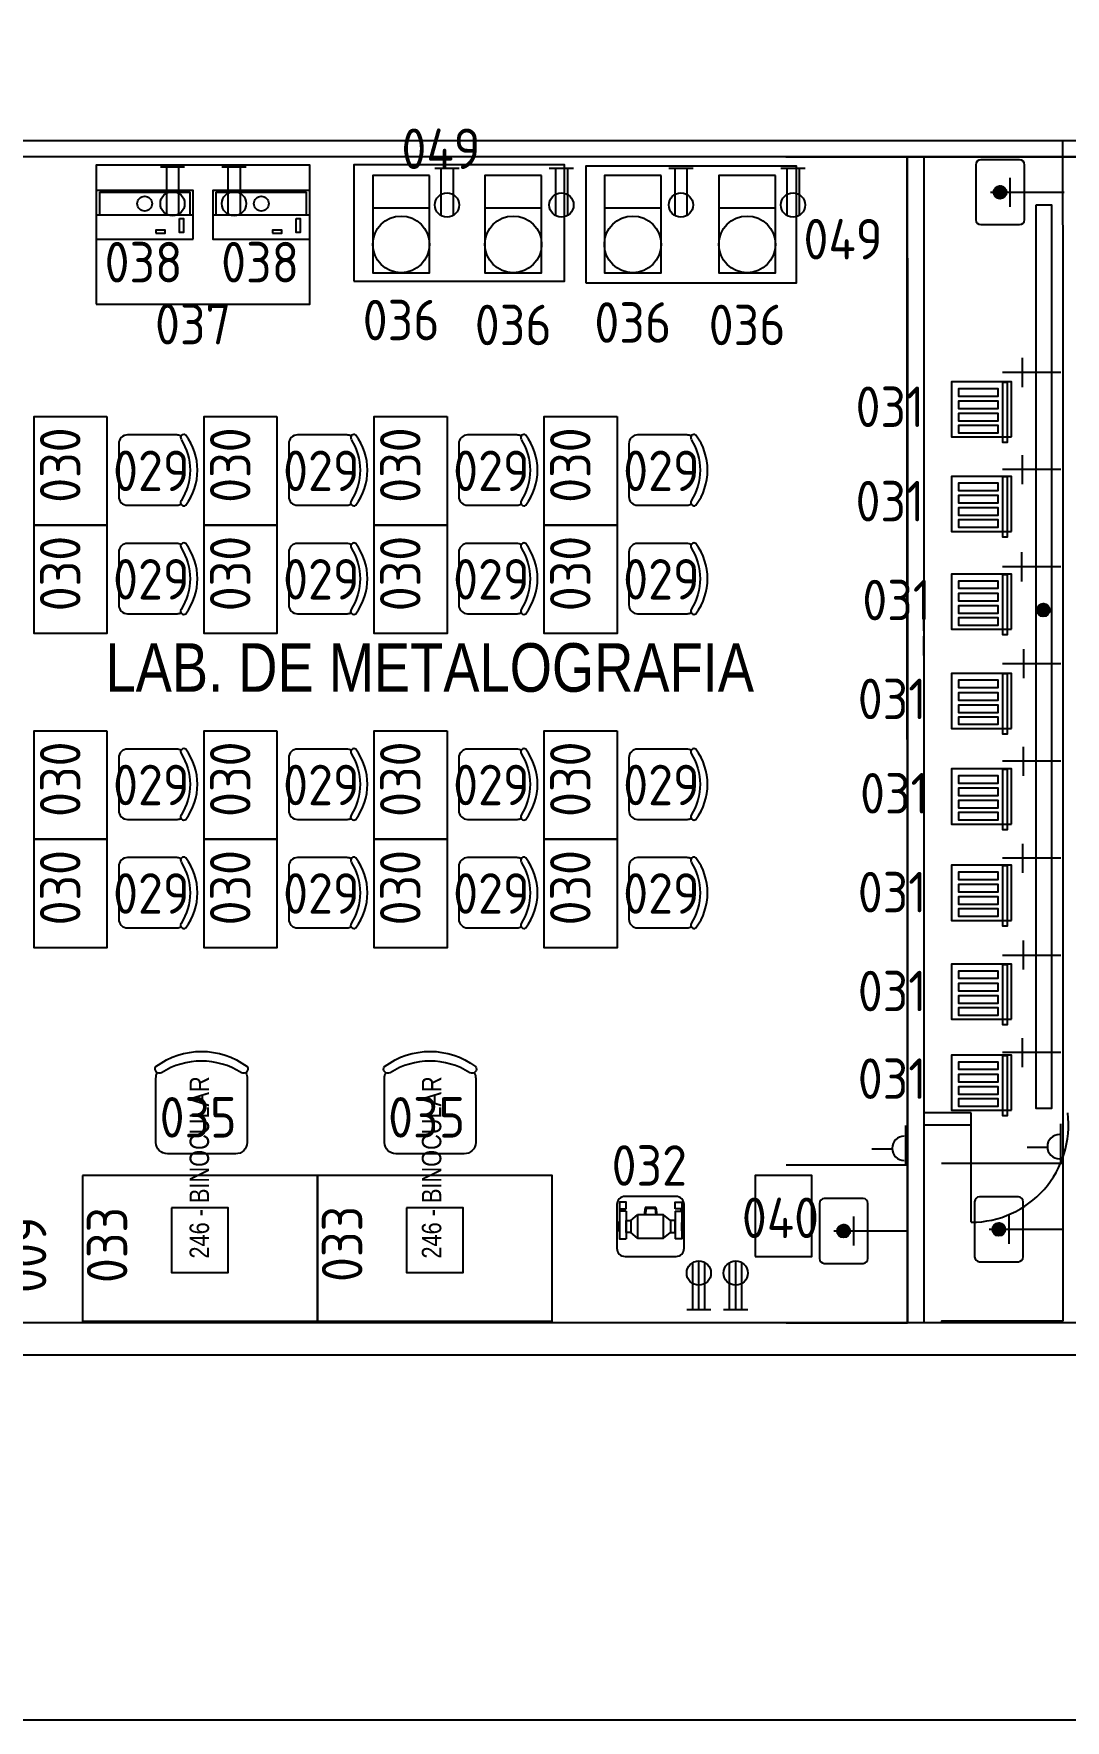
# Model space of a CAD drawing. Header units: millimetres. Extents: x 18768 to 1484868, y -11027 to 520152.
# Drawn here: x 80187 to 86557, y 482623 to 493038 of the extents above; entities that cross this region are included whole.
import ezdxf
from ezdxf.enums import TextEntityAlignment as Align

# ---------------------------------------------------------------- set-up
doc = ezdxf.new("R2010")
doc.units = ezdxf.units.MM
for name, color, linetype in [('018', 4, 'Continuous'), ('L018-SIMBOLO1', 3, 'Continuous'), ('L025-CONTORNO', 7, 'Continuous'), ('L025-IMPLANTAÇÃO', 1, 'Continuous'), ('L025-TEXTO', 7, 'Continuous'), ('L035-ARRANJO-ADQUIRIR', 102, 'Continuous'), ('L035-ARRANJO-EXISTENTE', 180, 'Continuous'), ('L035-TEXTO', 40, 'Continuous'), ('PAREDES', 7, 'Continuous')]:
    doc.layers.add(name, color=color, linetype=linetype)
doc.layers.add('L035-DEMOLIÇÃO', color=40, linetype='Continuous', plot=False)
doc.styles.add('ISO-CP--25', font='isocp.shx', dxfattribs={"height": 250})
doc.styles.add('ISO-CP--250', font='isocp.shx', dxfattribs={"height": 250})
doc.styles.get("Standard").update_dxf_attribs({"font": 'arial.ttf'})

# ---------------------------------------------------------------- blocks, each defined once
blk = doc.blocks.new('BL_SENAI_id9300044259')
at = {"layer": 'L035-ARRANJO-ADQUIRIR', "color": 0, "linetype": 'ByBlock', "lineweight": -2}
for points in [[(-55, 0), (-55, 0), (-55, -340), (-55, -340), (315, -340), (315, -340), (315, 0), (315, 0)], [(-30, -337), (-30, -337), (0, -337), (0, -337), (0, 33), (0, 33), (-30, 33), (-30, 33)], [(27, -71), (27, -71), (272, -71), (272, -71), (272, -26), (272, -26), (27, -26), (27, -26)], [(27, -145), (27, -145), (272, -145), (272, -145), (272, -100), (272, -100), (27, -100), (27, -100)], [(27, -221), (27, -221), (272, -221), (272, -221), (272, -176), (272, -176), (27, -176), (27, -176)], [(27, -298), (27, -298), (272, -298), (272, -298), (272, -253), (272, -253), (27, -253), (27, -253)]]:
    blk.add_lwpolyline(points, close=True, dxfattribs=at)
at = {"layer": 'L025-TEXTO', "style": 'ISO-CP--25'}
blk.add_attdef('rmp_mt_codmaterial', (15, 15), '', height=40, dxfattribs=at)
at = {"layer": 'L025-TEXTO', "style": 'ISO-CP--25', "flags": 1}
for tag in ['rmp_mt_nomeunid', 'rmp_mt_potencia', 'rmp_mt_cod']:
    blk.add_attdef(tag, (15, 15), '', height=40, dxfattribs=at)
blk = doc.blocks.new('BL_SENAI_id9320211390')
at = {"layer": 'L035-ARRANJO-EXISTENTE', "color": 0}
blk.add_lwpolyline([(577, -153), (-93, -153), (-93, 297), (577, 297)], close=True, dxfattribs=at)
at = {"layer": 'L025-TEXTO', "style": 'ISO-CP--25'}
blk.add_attdef('rmp_mt_codmaterial', (15, 15), '', height=40, dxfattribs=at)
at = {"layer": 'L025-TEXTO', "style": 'ISO-CP--25', "flags": 1}
for tag in ['rmp_mt_nomeunid', 'rmp_mt_potencia', 'rmp_mt_cod']:
    blk.add_attdef(tag, (15, 15), '', height=40, dxfattribs=at)
blk = doc.blocks.new('BL_SENAI_id9320211210')
at = {"layer": 'L035-ARRANJO-EXISTENTE', "color": 0}
for points in [[(246, 239, 0.129448), (219, 246), (-85, 246, 0.414214), (-139, 192), (-139, -134, 0.414214), (-85, -188), (221, -188, 0.120944), (246, -181)], [(246, 218, -0.290756), (246, -161, 0.829608), (275, -188, 0.333333), (275, 245, 0.829608), (246, 219)]]:
    blk.add_lwpolyline(points, format="xyb", dxfattribs=at)
at = {"layer": 'L025-TEXTO', "style": 'ISO-CP--25'}
blk.add_attdef('rmp_mt_codmaterial', (15, 15), '', height=40, dxfattribs=at)
at = {"layer": 'L025-TEXTO', "style": 'ISO-CP--25', "flags": 1}
for tag in ['rmp_mt_nomeunid', 'rmp_mt_potencia', 'rmp_mt_cod']:
    blk.add_attdef(tag, (15, 15), '', height=40, dxfattribs=at)
blk = doc.blocks.new('BL_SENAI_id9320220810')
at = {"layer": 'L025-CONTORNO', "color": 0}
blk.add_lwpolyline([(-688, 238), (112, 238), (112, 1688), (-688, 1688)], close=True, dxfattribs=at)
at = {"layer": 'L025-TEXTO', "style": 'ISO-CP--25'}
blk.add_attdef('rmp_mt_codmaterial', (15, 15), '', height=40, dxfattribs=at)
at = {"layer": 'L025-TEXTO', "style": 'ISO-CP--25', "flags": 1}
for tag in ['rmp_mt_nomeunid', 'rmp_mt_potencia', 'rmp_mt_cod']:
    blk.add_attdef(tag, (15, 15), '', height=40, dxfattribs=at)
blk = doc.blocks.new('BL_SENAI_id9320240560')
at = {"layer": 'L035-ARRANJO-ADQUIRIR', "color": 0}
blk.add_lwpolyline([(-82, -590), (818, -590), (818, 860), (-82, 860)], close=True, dxfattribs=at)
at = {"layer": 'L025-TEXTO', "style": 'ISO-CP--250'}
blk.add_attdef('rmp_mt_codmaterial', (15, 15), '', height=40, dxfattribs=at)
at = {"layer": 'L025-TEXTO', "style": 'ISO-CP--250', "flags": 1}
for tag in ['rmp_mt_nomeunid', 'rmp_mt_potencia', 'rmp_mt_cod']:
    blk.add_attdef(tag, (15, 15), '', height=40, dxfattribs=at)
blk = doc.blocks.new('BL_SENAI_id9320241110')
at = {"layer": 'L025-CONTORNO', "color": 0}
blk.add_lwpolyline([(-492, -306), (828, -306), (828, 554), (-492, 554)], close=True, dxfattribs=at)
at = {"layer": 'L025-TEXTO', "style": 'ISO-CP--25'}
blk.add_attdef('rmp_mt_codmaterial', (15, 15), '', height=40, dxfattribs=at)
at = {"layer": 'L025-TEXTO', "style": 'ISO-CP--25', "flags": 1}
for tag in ['rmp_mt_nomeunid', 'rmp_mt_potencia', 'rmp_mt_cod']:
    blk.add_attdef(tag, (15, 15), '', height=40, dxfattribs=at)
blk = doc.blocks.new('BL_SENAI_id9330313130')
at = {"layer": 'L035-ARRANJO-EXISTENTE', "color": 0}
for p, q in [((-2, 569), (-2, 531)), ((13, 569), (-2, 569)), ((13, 531), (13, 572)), ((13, 531), (184, 531)), ((82, 581), (88, 586)), ((134, 581), (82, 581)), ((82, 572), (82, 581)), ((134, 572), (82, 572)), ((128, 586), (88, 586)), ((134, 581), (128, 586)), ((134, 572), (134, 581)), ((184, 572), (184, 531)), ((-10, 413), (35, 419)), ((71, 502), (35, 460)), ((179, 460), (144, 502)), ((-10, 413), (-10, 346)), ((-10, 346), (35, 340)), ((-4, 408), (35, 413)), ((-4, 408), (-4, 352)), ((-4, 352), (35, 346)), ((-2, 191), (-2, 229)), ((13, 229), (184, 229)), ((13, 229), (13, 187)), ((71, 258), (35, 299)), ((179, 299), (144, 258)), ((184, 187), (184, 229)), ((13, 191), (-2, 191)), ((134, 187), (82, 187)), ((82, 187), (82, 179)), ((134, 178), (82, 178)), ((82, 178), (88, 174)), ((128, 174), (88, 174)), ((134, 178), (128, 174)), ((134, 187), (134, 178))]:
    blk.add_line(p, q, dxfattribs=at)
blk.add_lwpolyline([(242, 587), (-28, 587, 0.414214), (-78, 537), (-78, 222, 0.414214), (-28, 172), (242, 172, 0.414214), (292, 222), (292, 537, 0.414214)], format="xyb", close=True, dxfattribs=at)
for points in [[(-2, 531), (-42, 531), (-42, 572), (184, 572), (184, 569)], [(-2, 229), (-42, 229), (-42, 187), (184, 187), (184, 191)]]:
    blk.add_lwpolyline(points, dxfattribs=at)
for points in [[(144, 502), (144, 531), (71, 531), (71, 502)], [(35, 299), (179, 299), (179, 460), (35, 460)], [(144, 258), (144, 229), (71, 229), (71, 258)]]:
    blk.add_lwpolyline(points, close=True, dxfattribs=at)
at = {"layer": 'L025-TEXTO', "style": 'ISO-CP--25'}
blk.add_attdef('rmp_mt_codmaterial', (15, 15), '', height=40, dxfattribs=at)
at = {"layer": 'L025-TEXTO', "style": 'ISO-CP--25', "flags": 1}
for tag in ['rmp_mt_nomeunid', 'rmp_mt_potencia', 'rmp_mt_cod']:
    blk.add_attdef(tag, (15, 15), '', height=40, dxfattribs=at)
blk = doc.blocks.new('BL_SENAI_id9330313530')
at = {"layer": 'L035-ARRANJO-ADQUIRIR', "color": 0, "linetype": 'ByBlock', "lineweight": -2}
blk.add_line((0, 0), (350, 0), dxfattribs=at)
blk.add_lwpolyline([(350, 200), (0, 200), (0, -400), (350, -400)], close=True, dxfattribs=at)
blk.add_circle((175, -225), 175, dxfattribs=at)
at = {"layer": 'L025-TEXTO', "style": 'ISO-CP--25'}
blk.add_attdef('rmp_mt_codmaterial', (15, 15), '', height=40, dxfattribs=at)
at = {"layer": 'L025-TEXTO', "style": 'ISO-CP--25', "flags": 1}
for tag in ['rmp_mt_nomeunid', 'rmp_mt_potencia', 'rmp_mt_cod']:
    blk.add_attdef(tag, (15, 15), '', height=40, dxfattribs=at)
blk = doc.blocks.new('BL_SENAI_id9300155601')
at = {"layer": 'L035-ARRANJO-ADQUIRIR', "color": 0, "linetype": 'ByBlock', "lineweight": -2}
for p, q in [((20, 290), (20, 150)), ((20, 290), (580, 290)), ((580, 150), (580, 290)), ((0, 150), (600, 150))]:
    blk.add_line(p, q, dxfattribs=at)
for points in [[(600, 0), (600, 300), (0, 300), (0, 0)], [(516, 128), (540, 128), (540, 41), (516, 41)], [(369, 37), (427, 37), (427, 57), (369, 57)]]:
    blk.add_lwpolyline(points, close=True, dxfattribs=at)
blk.add_circle((300, 220), 45.8, dxfattribs=at)
at = {"layer": 'L025-TEXTO', "style": 'ISO-CP--25'}
blk.add_attdef('rmp_mt_codmaterial', (15, 15), '', height=40, dxfattribs=at)
at = {"layer": 'L025-TEXTO', "style": 'ISO-CP--25', "flags": 1}
for tag in ['rmp_mt_nomeunid', 'rmp_mt_potencia', 'rmp_mt_cod']:
    blk.add_attdef(tag, (15, 15), '', height=40, dxfattribs=at)
blk = doc.blocks.new('BL_SENAI_id9320210960')
at = {"layer": 'L035-ARRANJO-ADQUIRIR', "color": 0}
for points in [[(282, 290, 0.290756), (-211, 290, -0.829608), (-245, 328, -0.333333), (317, 328, -0.829608), (283, 290)], [(309, 290, -0.129448), (318, 255), (318, -141, -0.414214), (247, -211), (-175, -211, -0.414214), (-245, -141), (-245, 257, -0.120944), (-237, 290)]]:
    blk.add_lwpolyline(points, format="xyb", dxfattribs=at)
at = {"layer": 'L025-TEXTO', "style": 'ISO-CP--25'}
blk.add_attdef('rmp_mt_codmaterial', (15, 15), '', height=40, dxfattribs=at)
at = {"layer": 'L025-TEXTO', "style": 'ISO-CP--25', "flags": 1}
for tag in ['rmp_mt_nomeunid', 'rmp_mt_potencia', 'rmp_mt_cod']:
    blk.add_attdef(tag, (15, 15), '', height=40, dxfattribs=at)
blk = doc.blocks.new('BL_SENAI_id9330391970')
at = {"layer": 'L035-ARRANJO-ADQUIRIR', "color": 0, "linetype": 'ByBlock', "lineweight": -2}
blk.add_lwpolyline([(0, 0), (350, 0), (350, 500), (0, 500)], close=True, dxfattribs=at)
at = {"layer": 'L025-TEXTO', "linetype": 'ByBlock', "lineweight": -2, "style": 'ISO-CP--25'}
blk.add_attdef('rmp_mt_codmaterial', (15, 15), '', height=40, dxfattribs=at)
at = {"layer": 'L025-TEXTO', "linetype": 'ByBlock', "lineweight": -2, "style": 'ISO-CP--25', "flags": 1}
for tag in ['rmp_mt_nomeunid', 'rmp_mt_potencia', 'rmp_mt_cod']:
    blk.add_attdef(tag, (15, 15), '', height=40, dxfattribs=at)
blk = doc.blocks.new('BL_SENAI_id9320260310')
at = {"layer": 'L035-ARRANJO-ADQUIRIR', "color": 0, "linetype": 'ByBlock', "lineweight": -2}
blk.add_lwpolyline([(0, 0), (1300, 0), (1300, 720), (0, 720)], close=True, dxfattribs=at)
at = {"layer": 'L025-TEXTO', "linetype": 'ByBlock', "lineweight": -2, "style": 'ISO-CP--25'}
blk.add_attdef('rmp_mt_codmaterial', (15, 15), '', height=40, dxfattribs=at)
at = {"layer": 'L025-TEXTO', "linetype": 'ByBlock', "lineweight": -2, "style": 'ISO-CP--25', "flags": 1}
for tag in ['rmp_mt_nomeunid', 'rmp_mt_potencia', 'rmp_mt_cod']:
    blk.add_attdef(tag, (15, 15), '', height=40, dxfattribs=at)

msp = doc.modelspace()

# ---------------------------------------------------------------- hatches: boundary and pattern name
at = {"layer": 'L025-IMPLANTAÇÃO', "linetype": 'Continuous'}
h = msp.add_hatch(dxfattribs=at)
h.set_pattern_fill('ANSI31', color=256, scale=16, angle=630, style=0)
h.set_pattern_definition([(315, (9667.6746, 577761.6415), (1.414213562, 1.414213562), [])])
h.paths.add_polyline_path([(86194.251, 492058.676, 0.414213562), (86154.251, 492098.676, 0.414213562), (86114.251, 492058.676)])
h.paths.add_polyline_path([(86154.251, 492018.676, 0.414213562), (86194.251, 492058.676), (86114.251, 492058.676, 0.414213562)])
h = msp.add_hatch(dxfattribs=at)
h.set_pattern_fill('ANSI31', color=256, scale=16, angle=630, style=0)
h.set_pattern_definition([(315, (9934.757, 575181.9187), (1.414213562, 1.414213562), [])])
h.paths.add_polyline_path([(86461.334, 489478.954, 0.414213562), (86421.334, 489518.954, 0.414213562), (86381.334, 489478.954)])
h.paths.add_polyline_path([(86421.334, 489438.954, 0.414213562), (86461.334, 489478.954), (86381.334, 489478.954, 0.414213562)])
h = msp.add_hatch(dxfattribs=at)
h.set_pattern_fill('ANSI31', color=256, scale=16, angle=630, style=0)
h.set_pattern_definition([(315, (8701.4861, 571347.3086), (1.414213562, 1.414213562), [])])
h.paths.add_polyline_path([(85228.063, 485644.344, 0.414213562), (85188.063, 485684.344, 0.414213562), (85148.063, 485644.344)])
h.paths.add_polyline_path([(85188.063, 485604.344, 0.414213562), (85228.063, 485644.344), (85148.063, 485644.344, 0.414213562)])
h = msp.add_hatch(dxfattribs=at)
h.set_pattern_fill('ANSI31', color=256, scale=16, angle=630, style=0)
h.set_pattern_definition([(315, (9660.2614, 571357.4617), (1.414213562, 1.414213562), [])])
h.paths.add_polyline_path([(86186.838, 485654.497, 0.414213562), (86146.838, 485694.497, 0.414213562), (86106.838, 485654.497)])
h.paths.add_polyline_path([(86146.838, 485614.497, 0.414213562), (86186.838, 485654.497), (86106.838, 485654.497, 0.414213562)])

# ---------------------------------------------------------------- linework, layer by layer
at = {"layer": '018'}
for p, q in [((85569.676, 486296.302), (85569.676, 486046.302)), ((86528.451, 486306.455), (86528.451, 486056.455)), ((85362.706, 486151.852), (85487.706, 486151.852)), ((86321.481, 486162.005), (86446.481, 486162.005))]:
    msp.add_line(p, q, dxfattribs=at)
for centre in [(85562.706, 486155.053), (86521.481, 486165.206)]:
    msp.add_arc(centre, 75, 90, 270, dxfattribs=at)
at = {"layer": 'DEFPOINTS'}
for p, q in [((85682.749, 490928.757), (85682.749, 490928.757)), ((85682.749, 490928.757), (85682.749, 490928.757)), ((85682.749, 490928.757), (85682.749, 490928.757)), ((85682.749, 490928.757), (85682.749, 490928.757)), ((85682.749, 490928.757), (85682.749, 490228.757)), ((85682.651, 489350.944), (85682.651, 489470.944)), ((85682.651, 489198.768), (85682.651, 489318.768)), ((85976.705, 486373.696), (85682.749, 486373.696)), ((85976.705, 486298.696), (85682.749, 486298.696))]:
    msp.add_line(p, q, dxfattribs=at)
at = {"layer": 'L018-SIMBOLO1'}
for p, q in [((81119.048, 492213.923), (80969.048, 492213.923)), ((81006.548, 492213.923), (81006.548, 491923.971)), ((81081.548, 492213.923), (81081.548, 491923.971)), ((81499.246, 492213.923), (81349.246, 492213.923)), ((81386.746, 492213.923), (81386.746, 491923.971)), ((81461.746, 492213.923), (81461.746, 491923.971)), ((82814.326, 492205.669), (82664.326, 492205.669)), ((82701.826, 492205.669), (82701.826, 491915.717)), ((82776.826, 492205.669), (82776.826, 491915.717)), ((83520.784, 492205.669), (83370.784, 492205.669)), ((83408.284, 492205.669), (83408.284, 491915.717)), ((83483.284, 492205.669), (83483.284, 491915.717)), ((84258.549, 492205.669), (84108.549, 492205.669)), ((84146.049, 492205.669), (84146.049, 491915.717)), ((84221.049, 492205.669), (84221.049, 491915.717)), ((84950.965, 492205.669), (84800.965, 492205.669)), ((84838.465, 492205.669), (84838.465, 491915.717)), ((84913.465, 492205.669), (84913.465, 491915.717)), ((84256.713, 485159.571), (84256.713, 485449.522)), ((84294.213, 485159.571), (84294.213, 485459.571)), ((84331.713, 485159.571), (84331.713, 485449.522)), ((84484.625, 485159.571), (84484.625, 485449.522)), ((84522.125, 485159.571), (84522.125, 485459.571)), ((84559.625, 485159.571), (84559.625, 485449.522)), ((84219.213, 485159.571), (84369.213, 485159.571)), ((84447.125, 485159.571), (84597.125, 485159.571))]:
    msp.add_line(p, q, dxfattribs=at)
for centre in [(81044.048, 491988.923), (81424.246, 491988.923), (82739.326, 491980.669), (83445.784, 491980.669), (84183.549, 491980.669), (84875.965, 491980.669), (84294.213, 485384.571), (84522.125, 485384.571)]:
    msp.add_circle(centre, 75, dxfattribs=at)
at = {"layer": 'L025-IMPLANTAÇÃO', "linetype": 'Continuous'}
for p, q in [((84831.731, 492277.757), (86957.038, 492277.757)), ((86214.937, 492149.08), (86214.937, 491969.08)), ((86094.937, 492059.08), (86549.937, 492059.08)), ((86290.289, 491036.02), (86290.289, 490856.02)), ((86170.289, 490948.428), (86530.289, 490948.428)), ((86290.289, 490436.02), (86290.289, 490256.02)), ((86170.289, 490348.428), (86530.289, 490348.428)), ((86287.108, 489836.02), (86287.108, 489656.02)), ((86170.289, 489748.428), (86530.289, 489748.428)), ((86299.83, 489238.461), (86299.83, 489058.461)), ((86170.289, 489148.428), (86530.289, 489148.428)), ((86296.65, 488634.65), (86296.65, 488454.65)), ((86170.289, 488548.428), (86530.289, 488548.428)), ((86170.289, 487948.428), (86530.289, 487948.428)), ((86293.469, 488036.02), (86293.469, 487856.02)), ((86296.65, 487439.096), (86296.65, 487259.096)), ((86170.289, 487348.428), (86530.289, 487348.428)), ((86290.289, 486836.02), (86290.289, 486656.02)), ((86170.289, 486748.428), (86530.289, 486748.428)), ((85792.524, 486063.954), (86542.524, 486063.954)), ((84833.749, 486053.801), (85583.749, 486053.801)), ((85128.749, 485644.747), (85583.749, 485644.747)), ((85248.749, 485734.747), (85248.749, 485554.747)), ((86087.524, 485654.9), (86542.524, 485654.9)), ((86207.524, 485744.9), (86207.524, 485564.9))]:
    msp.add_line(p, q, dxfattribs=at)
for points in [[(86004.937, 492229.08), (86004.937, 491889.08, 0.414213562), (86034.937, 491859.08), (86274.937, 491859.08, 0.414213562), (86304.937, 491889.08), (86304.937, 492229.08, 0.414213562), (86274.937, 492259.08), (86034.937, 492259.08, 0.414213562)], [(85997.524, 485824.9), (85997.524, 485484.9, 0.414213562), (86027.524, 485454.9), (86267.524, 485454.9, 0.414213562), (86297.524, 485484.9), (86297.524, 485824.9, 0.414213562), (86267.524, 485854.9), (86027.524, 485854.9, 0.414213562)], [(85038.749, 485814.747), (85038.749, 485474.747, 0.414213562), (85068.749, 485444.747), (85308.749, 485444.747, 0.414213562), (85338.749, 485474.747), (85338.749, 485814.747, 0.414213562), (85308.749, 485844.747), (85068.749, 485844.747, 0.414213562)]]:
    msp.add_lwpolyline(points, format="xyb", close=True, dxfattribs=at)
for points in [[(86374.484, 491978.954), (86374.484, 486403.954), (86474.484, 486403.954), (86474.484, 491978.954)], [(85583.749, 485077.757), (84833.749, 485077.757), (84833.749, 485077.757), (85583.749, 485077.757)], [(86542.524, 485087.91), (85792.524, 485087.91), (85792.524, 485087.91), (86542.524, 485087.91)]]:
    msp.add_lwpolyline(points, close=True, dxfattribs=at)
for centre in [(86154.251, 492058.676), (86421.334, 489478.954), (85188.063, 485644.344), (86146.838, 485654.497)]:
    msp.add_circle(centre, 40, dxfattribs=at)
at = {"layer": 'L035-ARRANJO-ADQUIRIR'}
for points in [[(81038.803, 485787.91), (81038.803, 485387.91), (81388.803, 485387.91), (81388.803, 485787.91)], [(82488.803, 485787.91), (82488.803, 485387.91), (82838.803, 485387.91), (82838.803, 485787.91)]]:
    msp.add_lwpolyline(points, close=True, dxfattribs=at)
at = {"layer": 'L035-DEMOLIÇÃO', "linetype": 'ByBlock', "lineweight": -2}
msp.add_lwpolyline([(110666.616, 482623.169), (18768.335, 482623.169), (18768.335, 520151.762), (110666.616, 520151.762)], close=True, dxfattribs=at)
at = {"layer": 'PAREDES'}
for p, q in [((86957.038, 492376.757), (77984.479, 492376.757)), ((86540.847, 492376.757), (86542.524, 491337.91)), ((86957.038, 492277.757), (77984.479, 492277.757)), ((85581.731, 492277.757), (85583.749, 491027.757)), ((85583.749, 485077.757), (85581.731, 492277.757)), ((85682.749, 492277.757), (85682.749, 485077.757)), ((86542.524, 491337.91), (86542.524, 485087.91)), ((85583.749, 491027.757), (85583.749, 485077.757)), ((85976.705, 486373.696), (85776.705, 486373.696)), ((85976.705, 485698.696), (85976.705, 486373.696)), ((85976.705, 486298.696), (85776.705, 486298.696)), ((95079.615, 485077.757), (78130.028, 485077.757)), ((95079.615, 484877.757), (78122.38, 484877.757))]:
    msp.add_line(p, q, dxfattribs=at)
msp.add_arc((85976.705, 486298.696), 600, 270, 7.1807558, dxfattribs=at)

# ---------------------------------------------------------------- block references
at = {"layer": 'L035-ARRANJO-ADQUIRIR'}
ref = msp.add_blockref('BL_SENAI_id9320260310', (82163.723, 491509.103), dxfattribs=at)
ref.add_attrib('rmp_mt_codmaterial', '049', dxfattribs={"layer": 'L025-TEXTO', "linetype": 'ByBlock', "lineweight": -2, "height": 250, "style": 'ISO-CP--25'}).set_placement((82701.826, 492328.103), align=Align.MIDDLE)
ref = msp.add_blockref('BL_SENAI_id9320241110', (81064.432, 491673.189), dxfattribs=at)
ref.add_attrib('rmp_mt_codmaterial', '037', dxfattribs={"layer": 'L025-TEXTO', "height": 250, "style": 'ISO-CP--25'}).set_placement((81170.781, 491245.042), align=Align.MIDDLE)
ref = msp.add_blockref('BL_SENAI_id9320260310', (83597.454, 491500.711), dxfattribs=at)
ref.add_attrib('rmp_mt_codmaterial', '049', dxfattribs={"layer": 'L025-TEXTO', "linetype": 'ByBlock', "lineweight": -2, "height": 250, "style": 'ISO-CP--25'}).set_placement((85184.671, 491769.804), align=Align.MIDDLE)
ref = msp.add_blockref('BL_SENAI_id9330313530', (82280.96, 491962.446), dxfattribs=at)
ref.add_attrib('rmp_mt_codmaterial', '036', dxfattribs={"layer": 'L025-TEXTO', "height": 250, "style": 'ISO-CP--25'}).set_placement((82455.96, 491270.17), align=Align.MIDDLE)
ref = msp.add_blockref('BL_SENAI_id9330313530', (82973.377, 491962.446), dxfattribs=at)
ref.add_attrib('rmp_mt_codmaterial', '036', dxfattribs={"layer": 'L025-TEXTO', "height": 250, "style": 'ISO-CP--25'}).set_placement((83148.377, 491239.997), align=Align.MIDDLE)
ref = msp.add_blockref('BL_SENAI_id9330313530', (83711.142, 491962.446), dxfattribs=at)
ref.add_attrib('rmp_mt_codmaterial', '036', dxfattribs={"layer": 'L025-TEXTO', "height": 250, "style": 'ISO-CP--25'}).set_placement((83886.518, 491255.084), align=Align.MIDDLE)
ref = msp.add_blockref('BL_SENAI_id9330313530', (84417.6, 491962.446), dxfattribs=at)
ref.add_attrib('rmp_mt_codmaterial', '036', dxfattribs={"layer": 'L025-TEXTO', "height": 250, "style": 'ISO-CP--25'}).set_placement((84592.6, 491239.997), align=Align.MIDDLE)
ref = msp.add_blockref('BL_SENAI_id9300155601', (80572.287, 491768.923), dxfattribs=at)
ref.add_attrib('rmp_mt_codmaterial', '038', dxfattribs={"layer": 'L025-TEXTO', "height": 250, "style": 'ISO-CP--25'}).set_placement((80865.292, 491627.636), align=Align.MIDDLE)
ref = msp.add_blockref('BL_SENAI_id9300155601', (81292.287, 491768.923), dxfattribs=at)
ref.add_attrib('rmp_mt_codmaterial', '038', dxfattribs={"layer": 'L025-TEXTO', "height": 250, "style": 'ISO-CP--25'}).set_placement((81585.292, 491627.636), align=Align.MIDDLE)
ref = msp.add_blockref('BL_SENAI_id9300044259', (86170.077, 490547.804), dxfattribs=dict(at, rotation=180))
ref.add_attrib('rmp_mt_codmaterial', '031', dxfattribs={"layer": 'L025-TEXTO', "height": 250, "style": 'ISO-CP--25'}).set_placement((85474.187, 490734.615), align=Align.MIDDLE)
ref = msp.add_blockref('BL_SENAI_id9320211390', (80486.283, 490096.61), dxfattribs=dict(at, rotation=90))
ref.add_attrib('rmp_mt_codmaterial', '030', dxfattribs={"layer": 'L025-TEXTO', "height": 250, "rotation": 90, "style": 'ISO-CP--25'}).set_placement((80350.257, 490374.363), align=Align.MIDDLE)
ref = msp.add_blockref('BL_SENAI_id9320211390', (81536.283, 490096.61), dxfattribs=dict(at, rotation=90))
ref.add_attrib('rmp_mt_codmaterial', '030', dxfattribs={"layer": 'L025-TEXTO', "height": 250, "rotation": 90, "style": 'ISO-CP--25'}).set_placement((81400.257, 490374.363), align=Align.MIDDLE)
ref = msp.add_blockref('BL_SENAI_id9320211390', (82586.283, 490096.61), dxfattribs=dict(at, rotation=90))
ref.add_attrib('rmp_mt_codmaterial', '030', dxfattribs={"layer": 'L025-TEXTO', "height": 250, "rotation": 90, "style": 'ISO-CP--25'}).set_placement((82450.257, 490374.363), align=Align.MIDDLE)
ref = msp.add_blockref('BL_SENAI_id9320211390', (83636.283, 490096.61), dxfattribs=dict(at, rotation=90))
ref.add_attrib('rmp_mt_codmaterial', '030', dxfattribs={"layer": 'L025-TEXTO', "height": 250, "rotation": 90, "style": 'ISO-CP--25'}).set_placement((83500.257, 490374.363), align=Align.MIDDLE)
ref = msp.add_blockref('BL_SENAI_id9320211210', (80851.05, 490314.373), dxfattribs=at)
ref.add_attrib('rmp_mt_codmaterial', '029', dxfattribs={"layer": 'L025-TEXTO', "height": 250, "style": 'ISO-CP--25'}).set_placement((80913.594, 490338.998), align=Align.MIDDLE)
ref = msp.add_blockref('BL_SENAI_id9320211210', (81901.05, 490314.373), dxfattribs=at)
ref.add_attrib('rmp_mt_codmaterial', '029', dxfattribs={"layer": 'L025-TEXTO', "height": 250, "style": 'ISO-CP--25'}).set_placement((81963.594, 490338.998), align=Align.MIDDLE)
ref = msp.add_blockref('BL_SENAI_id9320211210', (82951.05, 490314.373), dxfattribs=at)
ref.add_attrib('rmp_mt_codmaterial', '029', dxfattribs={"layer": 'L025-TEXTO', "height": 250, "style": 'ISO-CP--25'}).set_placement((83013.594, 490338.998), align=Align.MIDDLE)
ref = msp.add_blockref('BL_SENAI_id9320211210', (84001.05, 490314.373), dxfattribs=at)
ref.add_attrib('rmp_mt_codmaterial', '029', dxfattribs={"layer": 'L025-TEXTO', "height": 250, "style": 'ISO-CP--25'}).set_placement((84063.594, 490338.998), align=Align.MIDDLE)
ref = msp.add_blockref('BL_SENAI_id9300044259', (86170.077, 489964.708), dxfattribs=dict(at, rotation=180))
ref.add_attrib('rmp_mt_codmaterial', '031', dxfattribs={"layer": 'L025-TEXTO', "height": 250, "style": 'ISO-CP--25'}).set_placement((85474.187, 490151.825), align=Align.MIDDLE)
ref = msp.add_blockref('BL_SENAI_id9320211390', (80486.283, 489426.61), dxfattribs=dict(at, rotation=90))
ref.add_attrib('rmp_mt_codmaterial', '030', dxfattribs={"layer": 'L025-TEXTO', "height": 250, "rotation": 90, "style": 'ISO-CP--25'}).set_placement((80350.257, 489704.363), align=Align.MIDDLE)
ref = msp.add_blockref('BL_SENAI_id9320211390', (81536.283, 489426.61), dxfattribs=dict(at, rotation=90))
ref.add_attrib('rmp_mt_codmaterial', '030', dxfattribs={"layer": 'L025-TEXTO', "height": 250, "rotation": 90, "style": 'ISO-CP--25'}).set_placement((81400.257, 489704.363), align=Align.MIDDLE)
ref = msp.add_blockref('BL_SENAI_id9320211390', (82586.283, 489426.61), dxfattribs=dict(at, rotation=90))
ref.add_attrib('rmp_mt_codmaterial', '030', dxfattribs={"layer": 'L025-TEXTO', "height": 250, "rotation": 90, "style": 'ISO-CP--25'}).set_placement((82450.257, 489704.363), align=Align.MIDDLE)
ref = msp.add_blockref('BL_SENAI_id9320211390', (83636.283, 489426.61), dxfattribs=dict(at, rotation=90))
ref.add_attrib('rmp_mt_codmaterial', '030', dxfattribs={"layer": 'L025-TEXTO', "height": 250, "rotation": 90, "style": 'ISO-CP--25'}).set_placement((83500.257, 489704.363), align=Align.MIDDLE)
ref = msp.add_blockref('BL_SENAI_id9320211210', (80851.05, 489644.373), dxfattribs=at)
ref.add_attrib('rmp_mt_codmaterial', '029', dxfattribs={"layer": 'L025-TEXTO', "height": 250, "style": 'ISO-CP--25'}).set_placement((80913.594, 489668.998), align=Align.MIDDLE)
ref = msp.add_blockref('BL_SENAI_id9320211210', (81901.05, 489644.373), dxfattribs=at)
ref.add_attrib('rmp_mt_codmaterial', '029', dxfattribs={"layer": 'L025-TEXTO', "height": 250, "style": 'ISO-CP--25'}).set_placement((81963.594, 489668.998), align=Align.MIDDLE)
ref = msp.add_blockref('BL_SENAI_id9320211210', (82951.05, 489644.373), dxfattribs=at)
ref.add_attrib('rmp_mt_codmaterial', '029', dxfattribs={"layer": 'L025-TEXTO', "height": 250, "style": 'ISO-CP--25'}).set_placement((83013.594, 489668.998), align=Align.MIDDLE)
ref = msp.add_blockref('BL_SENAI_id9320211210', (84001.05, 489644.373), dxfattribs=at)
ref.add_attrib('rmp_mt_codmaterial', '029', dxfattribs={"layer": 'L025-TEXTO', "height": 250, "style": 'ISO-CP--25'}).set_placement((84063.594, 489668.998), align=Align.MIDDLE)
ref = msp.add_blockref('BL_SENAI_id9300044259', (86170.077, 489360.393), dxfattribs=dict(at, rotation=180))
ref.add_attrib('rmp_mt_codmaterial', '031', dxfattribs={"layer": 'L025-TEXTO', "height": 250, "style": 'ISO-CP--25'}).set_placement((85515.848, 489541.283), align=Align.MIDDLE)
ref = msp.add_blockref('BL_SENAI_id9300044259', (86170.077, 488747.359), dxfattribs=dict(at, rotation=180))
ref.add_attrib('rmp_mt_codmaterial', '031', dxfattribs={"layer": 'L025-TEXTO', "height": 250, "style": 'ISO-CP--25'}).set_placement((85488.074, 488930.741), align=Align.MIDDLE)
ref = msp.add_blockref('BL_SENAI_id9320211390', (80486.283, 488156.61), dxfattribs=dict(at, rotation=90))
ref.add_attrib('rmp_mt_codmaterial', '030', dxfattribs={"layer": 'L025-TEXTO', "height": 250, "rotation": 90, "style": 'ISO-CP--25'}).set_placement((80350.257, 488434.363), align=Align.MIDDLE)
ref = msp.add_blockref('BL_SENAI_id9320211390', (81536.283, 488156.61), dxfattribs=dict(at, rotation=90))
ref.add_attrib('rmp_mt_codmaterial', '030', dxfattribs={"layer": 'L025-TEXTO', "height": 250, "rotation": 90, "style": 'ISO-CP--25'}).set_placement((81400.257, 488434.363), align=Align.MIDDLE)
ref = msp.add_blockref('BL_SENAI_id9320211390', (82586.283, 488156.61), dxfattribs=dict(at, rotation=90))
ref.add_attrib('rmp_mt_codmaterial', '030', dxfattribs={"layer": 'L025-TEXTO', "height": 250, "rotation": 90, "style": 'ISO-CP--25'}).set_placement((82450.257, 488434.363), align=Align.MIDDLE)
ref = msp.add_blockref('BL_SENAI_id9320211390', (83636.283, 488156.61), dxfattribs=dict(at, rotation=90))
ref.add_attrib('rmp_mt_codmaterial', '030', dxfattribs={"layer": 'L025-TEXTO', "height": 250, "rotation": 90, "style": 'ISO-CP--25'}).set_placement((83500.257, 488434.363), align=Align.MIDDLE)
ref = msp.add_blockref('BL_SENAI_id9320211210', (80851.05, 488374.373), dxfattribs=at)
ref.add_attrib('rmp_mt_codmaterial', '029', dxfattribs={"layer": 'L025-TEXTO', "height": 250, "style": 'ISO-CP--25'}).set_placement((80913.594, 488398.998), align=Align.MIDDLE)
ref = msp.add_blockref('BL_SENAI_id9320211210', (81901.05, 488374.373), dxfattribs=at)
ref.add_attrib('rmp_mt_codmaterial', '029', dxfattribs={"layer": 'L025-TEXTO', "height": 250, "style": 'ISO-CP--25'}).set_placement((81963.594, 488398.998), align=Align.MIDDLE)
ref = msp.add_blockref('BL_SENAI_id9320211210', (82951.05, 488374.373), dxfattribs=at)
ref.add_attrib('rmp_mt_codmaterial', '029', dxfattribs={"layer": 'L025-TEXTO', "height": 250, "style": 'ISO-CP--25'}).set_placement((83013.594, 488398.998), align=Align.MIDDLE)
ref = msp.add_blockref('BL_SENAI_id9320211210', (84001.05, 488374.373), dxfattribs=at)
ref.add_attrib('rmp_mt_codmaterial', '029', dxfattribs={"layer": 'L025-TEXTO', "height": 250, "style": 'ISO-CP--25'}).set_placement((84063.594, 488398.998), align=Align.MIDDLE)
ref = msp.add_blockref('BL_SENAI_id9300044259', (86170.077, 488157.868), dxfattribs=dict(at, rotation=180))
ref.add_attrib('rmp_mt_codmaterial', '031', dxfattribs={"layer": 'L025-TEXTO', "height": 250, "style": 'ISO-CP--25'}).set_placement((85501.961, 488347.952), align=Align.MIDDLE)
ref = msp.add_blockref('BL_SENAI_id9320211390', (80486.283, 487486.61), dxfattribs=dict(at, rotation=90))
ref.add_attrib('rmp_mt_codmaterial', '030', dxfattribs={"layer": 'L025-TEXTO', "height": 250, "rotation": 90, "style": 'ISO-CP--25'}).set_placement((80350.257, 487764.363), align=Align.MIDDLE)
ref = msp.add_blockref('BL_SENAI_id9320211390', (81536.283, 487486.61), dxfattribs=dict(at, rotation=90))
ref.add_attrib('rmp_mt_codmaterial', '030', dxfattribs={"layer": 'L025-TEXTO', "height": 250, "rotation": 90, "style": 'ISO-CP--25'}).set_placement((81400.257, 487764.363), align=Align.MIDDLE)
ref = msp.add_blockref('BL_SENAI_id9320211390', (82586.283, 487486.61), dxfattribs=dict(at, rotation=90))
ref.add_attrib('rmp_mt_codmaterial', '030', dxfattribs={"layer": 'L025-TEXTO', "height": 250, "rotation": 90, "style": 'ISO-CP--25'}).set_placement((82450.257, 487764.363), align=Align.MIDDLE)
ref = msp.add_blockref('BL_SENAI_id9320211390', (83636.283, 487486.61), dxfattribs=dict(at, rotation=90))
ref.add_attrib('rmp_mt_codmaterial', '030', dxfattribs={"layer": 'L025-TEXTO', "height": 250, "rotation": 90, "style": 'ISO-CP--25'}).set_placement((83500.257, 487764.363), align=Align.MIDDLE)
ref = msp.add_blockref('BL_SENAI_id9320211210', (80851.05, 487704.373), dxfattribs=at)
ref.add_attrib('rmp_mt_codmaterial', '029', dxfattribs={"layer": 'L025-TEXTO', "height": 250, "style": 'ISO-CP--25'}).set_placement((80913.594, 487728.998), align=Align.MIDDLE)
ref = msp.add_blockref('BL_SENAI_id9320211210', (81901.05, 487704.373), dxfattribs=at)
ref.add_attrib('rmp_mt_codmaterial', '029', dxfattribs={"layer": 'L025-TEXTO', "height": 250, "style": 'ISO-CP--25'}).set_placement((81963.594, 487728.998), align=Align.MIDDLE)
ref = msp.add_blockref('BL_SENAI_id9320211210', (82951.05, 487704.373), dxfattribs=at)
ref.add_attrib('rmp_mt_codmaterial', '029', dxfattribs={"layer": 'L025-TEXTO', "height": 250, "style": 'ISO-CP--25'}).set_placement((83013.594, 487728.998), align=Align.MIDDLE)
ref = msp.add_blockref('BL_SENAI_id9320211210', (84001.05, 487704.373), dxfattribs=at)
ref.add_attrib('rmp_mt_codmaterial', '029', dxfattribs={"layer": 'L025-TEXTO', "height": 250, "style": 'ISO-CP--25'}).set_placement((84063.594, 487728.998), align=Align.MIDDLE)
ref = msp.add_blockref('BL_SENAI_id9300044259', (86170.077, 487562.767), dxfattribs=dict(at, rotation=180))
ref.add_attrib('rmp_mt_codmaterial', '031', dxfattribs={"layer": 'L025-TEXTO', "height": 250, "style": 'ISO-CP--25'}).set_placement((85488.074, 487737.41), align=Align.MIDDLE)
ref = msp.add_blockref('BL_SENAI_id9300044259', (86170.077, 486952.057), dxfattribs=dict(at, rotation=180))
ref.add_attrib('rmp_mt_codmaterial', '031', dxfattribs={"layer": 'L025-TEXTO', "height": 250, "style": 'ISO-CP--25'}).set_placement((85488.074, 487126.868), align=Align.MIDDLE)
ref = msp.add_blockref('BL_SENAI_id9320210960', (81187.164, 486331.913), dxfattribs=at)
ref.add_attrib('rmp_mt_codmaterial', '035', dxfattribs={"layer": 'L025-TEXTO', "height": 250, "style": 'ISO-CP--25'}).set_placement((81202.164, 486346.913), align=Align.MIDDLE)
ref = msp.add_blockref('BL_SENAI_id9320210960', (82598.329, 486331.913), dxfattribs=at)
ref.add_attrib('rmp_mt_codmaterial', '035', dxfattribs={"layer": 'L025-TEXTO', "height": 250, "style": 'ISO-CP--25'}).set_placement((82613.329, 486346.913), align=Align.MIDDLE)
ref = msp.add_blockref('BL_SENAI_id9300044259', (86170.077, 486389.89), dxfattribs=dict(at, rotation=180))
ref.add_attrib('rmp_mt_codmaterial', '031', dxfattribs={"layer": 'L025-TEXTO', "height": 250, "style": 'ISO-CP--25'}).set_placement((85488.074, 486585.706), align=Align.MIDDLE)
ref = msp.add_blockref('BL_SENAI_id9330313130', (83616.486, 485779.858), dxfattribs=dict(at, rotation=270))
ref.add_attrib('rmp_mt_codmaterial', '032', dxfattribs={"layer": 'L025-TEXTO', "height": 250, "style": 'ISO-CP--25'}).set_placement((83988.231, 485924.06), align=Align.CENTER)
ref = msp.add_blockref('BL_SENAI_id9320240560', (81078.723, 485905.631), dxfattribs=dict(at, rotation=270))
ref.add_attrib('rmp_mt_codmaterial', '033', dxfattribs={"layer": 'L025-TEXTO', "height": 250, "rotation": 90, "style": 'ISO-CP--250'}).set_placement((80639.721, 485558.077), align=Align.MIDDLE)
ref = msp.add_blockref('BL_SENAI_id9320240560', (82528.723, 485905.631), dxfattribs=dict(at, rotation=270))
ref.add_attrib('rmp_mt_codmaterial', '033', dxfattribs={"layer": 'L025-TEXTO', "height": 250, "rotation": 90, "style": 'ISO-CP--250'}).set_placement((82091.129, 485564.669), align=Align.MIDDLE)
at = {"layer": 'L035-ARRANJO-ADQUIRIR', "linetype": 'ByBlock', "lineweight": -2}
ref = msp.add_blockref('BL_SENAI_id9330391970', (84642.524, 485487.91), dxfattribs=at)
ref.add_attrib('rmp_mt_codmaterial', '040', dxfattribs={"layer": 'L025-TEXTO', "linetype": 'ByBlock', "lineweight": -2, "height": 250, "style": 'ISO-CP--25'}).set_placement((84798.262, 485726.266), align=Align.MIDDLE)
at = {"layer": 'L035-ARRANJO-ADQUIRIR'}
ref = msp.add_blockref('BL_SENAI_id9320220810', (78300.636, 485199.735), dxfattribs=dict(at, rotation=270))
ref.add_attrib('rmp_mt_codmaterial', '009', dxfattribs={"layer": 'L025-TEXTO', "height": 250, "rotation": 90, "style": 'ISO-CP--25'}).set_placement((80264.755, 485498.69), align=Align.CENTER)

# ---------------------------------------------------------------- texts
at = {"layer": 'L035-TEXTO', "width": 0.8}
msp.add_text('LAB. DE METALOGRAFIA', height=300, dxfattribs=at).set_placement((80630.038, 488974.319))
for p in [(81269.739, 485474.421), (82703.821, 485474.421)]:
    msp.add_text('246 - BINOCULAR', height=120, rotation=90, dxfattribs=at).set_placement(p)

doc.saveas('drawing.dxf')
